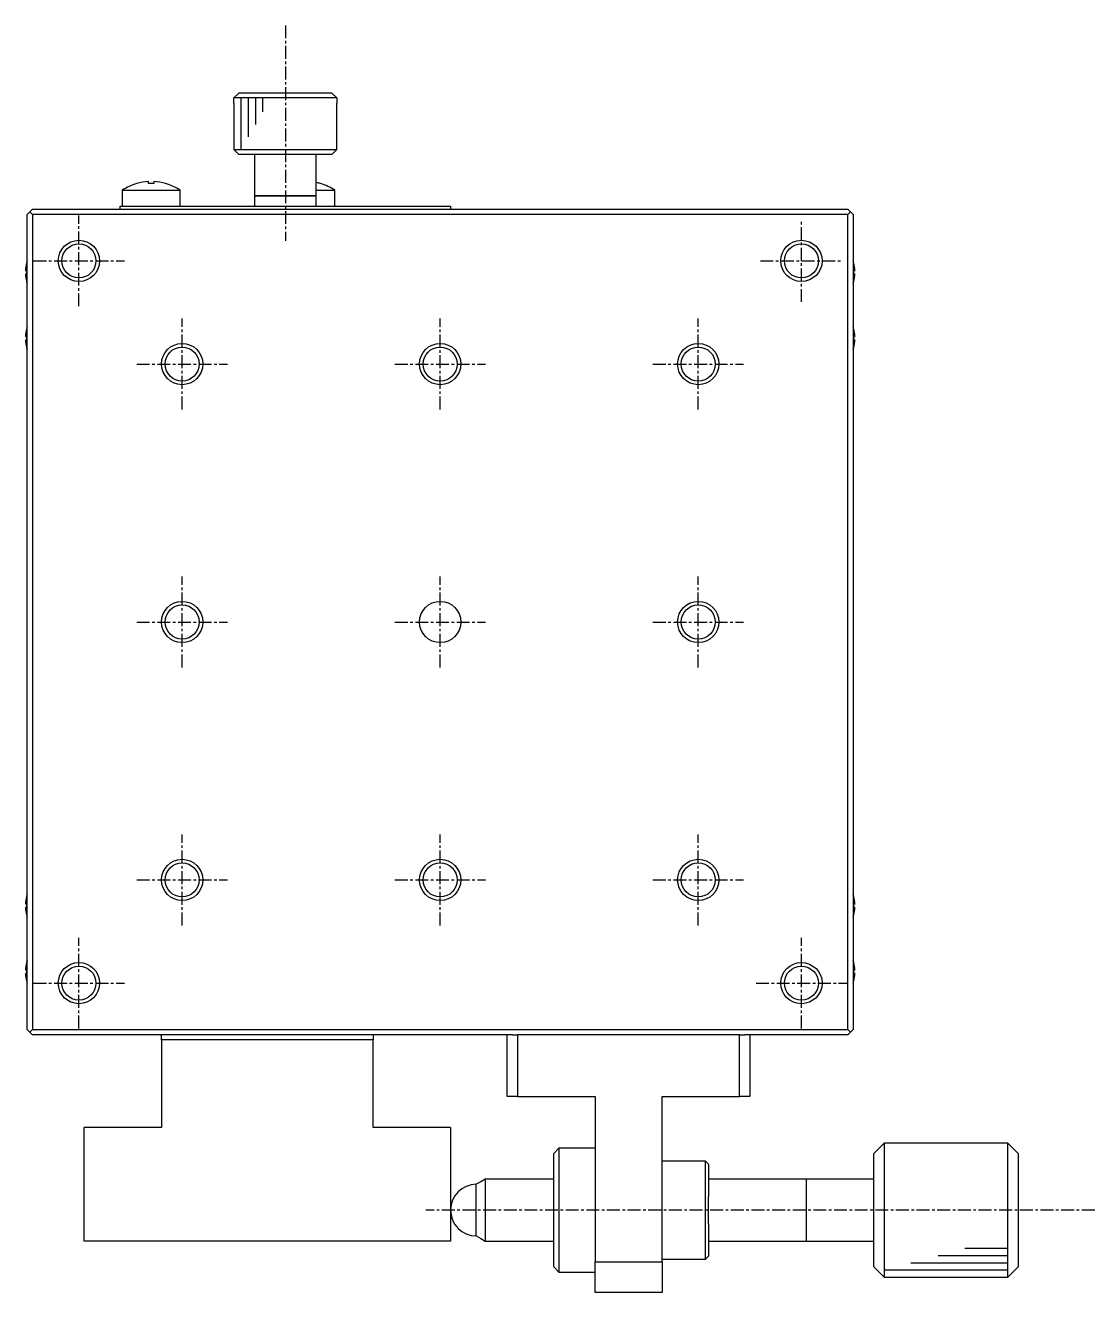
# Model space of a CAD drawing. Extents: x 587 to 873, y 180 to 423.
# Drawn here: x 690 to 793.6, y 300 to 422.8 of the extents above; entities that cross this region are included whole.
import ezdxf

# ---------------------------------------------------------------- set-up
doc = ezdxf.new("R2010")
doc.units = 0
doc.linetypes.add('CENTER', pattern=[2, 1.25, -0.25, 0.25, -0.25])
doc.layers.get('0').update_dxf_attribs({"linetype": 'CONTINUOUS'})
doc.layers.add('CENTER', color=1, linetype='CENTER')

msp = doc.modelspace()

# ---------------------------------------------------------------- linework, layer by layer
at = {"color": 7, "linetype": 'CONTINUOUS'}
for p, q in [((710.21, 415.26), (710.21, 410.76)), ((710.21, 415.26), (710.23, 415.26)), ((710.21, 415.26), (710.23, 415.26)), ((710.23, 415.76), (710.73, 416.26)), ((710.23, 415.26), (710.23, 415.76)), ((720.19, 415.76), (710.23, 415.76)), ((710.73, 416.26), (719.69, 416.26)), ((710.73, 416.26), (719.69, 416.26)), ((719.69, 416.26), (720.19, 415.76)), ((720.19, 415.76), (720.19, 415.26)), ((720.19, 415.26), (720.21, 415.26)), ((720.19, 415.26), (720.21, 415.26)), ((720.21, 410.76), (720.21, 415.26)), ((710.21, 410.76), (710.71, 410.26)), ((710.21, 410.76), (720.21, 410.76)), ((719.71, 410.26), (710.71, 410.26)), ((712.21, 410.26), (712.21, 406.26)), ((718.21, 406.26), (718.21, 410.26)), ((719.71, 410.26), (720.21, 410.76)), ((699.41, 406.8), (699.41, 405.26)), ((699.41, 406.8), (702.21, 406.8)), ((700.81, 407.45), (700.81, 407.46)), ((700.81, 407.45), (700.81, 407.46)), ((701.95, 407.45), (701.95, 407.65)), ((702.21, 406.8), (705.01, 406.8)), ((702.47, 407.65), (702.47, 407.45)), ((703.61, 407.46), (703.61, 407.45)), ((703.61, 407.46), (703.61, 407.45)), ((705.01, 405.26), (705.01, 406.8)), ((718.21, 406.8), (720.01, 406.8)), ((718.61, 407.46), (718.61, 407.45)), ((718.61, 407.46), (718.61, 407.45)), ((720.01, 405.26), (720.01, 406.8)), ((712.21, 406.26), (712.21, 405.26)), ((715.21, 406.26), (712.21, 406.26)), ((712.21, 406.26), (715.21, 406.26)), ((718.21, 406.26), (715.21, 406.26)), ((715.21, 406.26), (718.21, 406.26)), ((718.21, 405.26), (718.21, 406.26)), ((690.46, 404.71), (690.21, 404.46)), ((690.21, 325.46), (690.21, 404.46)), ((690.71, 404.96), (690.46, 404.71)), ((690.46, 404.71), (690.71, 404.46)), ((690.71, 404.96), (769.71, 404.96)), ((769.71, 404.46), (690.71, 404.46)), ((690.71, 404.46), (690.71, 325.46)), ((699.21, 405.26), (701.21, 405.26)), ((699.21, 404.96), (699.21, 405.26)), ((701.21, 405.26), (703.46, 405.26)), ((703.46, 405.26), (715.96, 405.26)), ((715.96, 405.26), (718.46, 405.26)), ((718.46, 405.26), (729.21, 405.26)), ((729.21, 405.26), (731.21, 405.26)), ((731.21, 405.26), (731.21, 404.96)), ((769.96, 404.71), (769.71, 404.96)), ((769.71, 404.46), (769.96, 404.71)), ((769.71, 325.46), (769.71, 404.46)), ((770.21, 404.46), (769.96, 404.71)), ((770.21, 404.46), (770.21, 325.46)), ((690.14, 399.75), (690.14, 399.75)), ((690.14, 399.75), (690.14, 399.75)), ((770.28, 399.75), (770.28, 399.75)), ((770.28, 399.75), (770.28, 399.75)), ((690.02, 399.04), (690.14, 399.04)), ((690.14, 398.68), (690.02, 398.68)), ((690.14, 397.97), (690.14, 397.97)), ((690.14, 397.97), (690.14, 397.97)), ((770.28, 399.04), (770.4, 399.04)), ((770.4, 398.68), (770.28, 398.68)), ((770.28, 397.97), (770.28, 397.97)), ((770.28, 397.97), (770.28, 397.97)), ((690.14, 393.35), (690.14, 393.35)), ((690.14, 393.35), (690.14, 393.35)), ((770.28, 393.35), (770.28, 393.35)), ((770.28, 393.35), (770.28, 393.35)), ((690.02, 392.64), (690.14, 392.64)), ((690.14, 392.28), (690.02, 392.28)), ((770.28, 392.64), (770.4, 392.64)), ((770.4, 392.28), (770.28, 392.28)), ((690.14, 391.57), (690.14, 391.57)), ((690.14, 391.57), (690.14, 391.57)), ((770.28, 391.57), (770.28, 391.57)), ((770.28, 391.57), (770.28, 391.57)), ((690.14, 338.35), (690.14, 338.35)), ((690.14, 338.35), (690.14, 338.35)), ((770.28, 338.35), (770.28, 338.35)), ((770.28, 338.35), (770.28, 338.35)), ((690.02, 337.64), (690.14, 337.64)), ((690.14, 337.28), (690.02, 337.28)), ((690.14, 336.57), (690.14, 336.57)), ((690.14, 336.57), (690.14, 336.57)), ((770.28, 337.64), (770.4, 337.64)), ((770.4, 337.28), (770.28, 337.28)), ((770.28, 336.57), (770.28, 336.57)), ((770.28, 336.57), (770.28, 336.57)), ((690.14, 331.95), (690.14, 331.95)), ((690.14, 331.95), (690.14, 331.95)), ((770.28, 331.95), (770.28, 331.95)), ((770.28, 331.95), (770.28, 331.95)), ((690.02, 331.24), (690.14, 331.24)), ((690.14, 330.88), (690.02, 330.88)), ((770.28, 331.24), (770.4, 331.24)), ((770.4, 330.88), (770.28, 330.88)), ((690.14, 330.17), (690.14, 330.17)), ((690.14, 330.17), (690.14, 330.17)), ((770.28, 330.17), (770.28, 330.17)), ((770.28, 330.17), (770.28, 330.17)), ((690.21, 325.46), (690.46, 325.21)), ((690.46, 325.21), (690.71, 325.46)), ((690.46, 325.21), (690.71, 324.96)), ((690.71, 325.46), (769.71, 325.46)), ((737.21, 324.96), (690.71, 324.96)), ((703.21, 324.46), (703.21, 324.96)), ((723.71, 324.46), (703.21, 324.46)), ((703.21, 324.46), (703.21, 315.96)), ((723.71, 324.96), (723.71, 324.46)), ((723.71, 315.96), (723.71, 324.46)), ((736.71, 318.96), (736.71, 324.96)), ((737.21, 324.96), (737.71, 324.96)), ((759.21, 324.96), (737.71, 324.96)), ((737.71, 324.96), (737.71, 318.96)), ((759.21, 324.96), (759.71, 324.96)), ((759.21, 318.96), (759.21, 324.96)), ((769.71, 324.96), (759.71, 324.96)), ((760.21, 324.96), (760.21, 318.96)), ((769.71, 325.46), (769.96, 325.21)), ((769.71, 324.96), (769.96, 325.21)), ((769.96, 325.21), (770.21, 325.46)), ((737.71, 318.96), (736.71, 318.96)), ((737.71, 318.96), (745.21, 318.96)), ((745.21, 318.96), (745.21, 302.96)), ((751.71, 302.96), (751.71, 318.96)), ((751.71, 318.96), (759.21, 318.96)), ((760.21, 318.96), (759.21, 318.96)), ((703.21, 315.96), (695.71, 315.96)), ((695.71, 304.96), (695.71, 315.96)), ((731.21, 315.96), (723.71, 315.96)), ((731.21, 315.96), (731.21, 304.96)), ((773.21, 314.46), (772.21, 313.46)), ((773.21, 314.46), (773.21, 301.46)), ((785.21, 314.46), (773.21, 314.46)), ((786.21, 313.46), (785.21, 314.46)), ((785.21, 301.46), (785.21, 314.46)), ((741.71, 313.96), (741.21, 313.46)), ((741.21, 302.46), (741.21, 313.46)), ((745.21, 313.96), (741.71, 313.96)), ((741.71, 313.96), (741.71, 301.96)), ((772.21, 302.46), (772.21, 313.46)), ((786.21, 313.46), (786.21, 302.46)), ((755.91, 312.71), (751.71, 312.71)), ((756.21, 312.41), (755.91, 312.71)), ((755.91, 303.21), (755.91, 312.71)), ((756.21, 312.41), (756.21, 310.96)), ((756.21, 312.41), (756.21, 309.28)), ((734.58, 310.96), (734.14, 310.71)), ((741.21, 310.96), (734.58, 310.96)), ((734.58, 310.96), (734.58, 304.96)), ((765.71, 310.96), (756.21, 310.96)), ((765.72, 310.96), (765.71, 310.96)), ((765.71, 310.96), (765.71, 310.96)), ((772.21, 310.96), (765.71, 310.96)), ((765.71, 304.96), (765.71, 310.96)), ((734.14, 310.71), (733.71, 310.46)), ((733.71, 305.46), (733.71, 310.46)), ((756.21, 306.64), (756.21, 309.28)), ((756.21, 306.64), (756.21, 303.51)), ((731.21, 304.96), (695.71, 304.96)), ((733.71, 305.46), (734.14, 305.21)), ((734.14, 305.21), (734.58, 304.96)), ((734.58, 304.96), (741.21, 304.96)), ((756.21, 304.96), (765.71, 304.96)), ((756.21, 304.96), (756.21, 303.51)), ((765.71, 304.96), (765.72, 304.96)), ((765.71, 304.96), (772.21, 304.96)), ((765.71, 304.96), (765.71, 304.96)), ((755.91, 303.21), (756.21, 303.51)), ((741.21, 302.46), (741.71, 301.96)), ((745.21, 299.96), (745.21, 302.96)), ((745.21, 302.96), (751.71, 302.96)), ((751.71, 303.21), (755.91, 303.21)), ((751.71, 302.96), (751.71, 299.96)), ((772.21, 302.46), (773.21, 301.46)), ((785.21, 301.46), (786.21, 302.46)), ((741.71, 301.96), (745.21, 301.96)), ((773.21, 301.46), (785.21, 301.46)), ((751.71, 299.96), (745.21, 299.96))]:
    msp.add_line(p, q, dxfattribs=at)
at = {"color": 3, "linetype": 'CONTINUOUS'}
for p, q in [((710.91, 415.76), (710.91, 410.76)), ((711.61, 415.76), (711.61, 411.97)), ((712.31, 415.76), (712.31, 413.18)), ((713.01, 415.76), (713.01, 414.4)), ((778.44, 303.56), (785.21, 303.56)), ((781.05, 304.26), (785.21, 304.26)), ((775.82, 302.86), (785.21, 302.86)), ((773.21, 302.16), (785.21, 302.16))]:
    msp.add_line(p, q, dxfattribs=at)
at = {"color": 7, "linetype": 'CONTINUOUS'}
for points in [[(702.47, 407.45, 0), (702.47, 407.45, 0), (702.46, 407.45, 0), (702.46, 407.45, 0), (702.45, 407.45, 0), (702.45, 407.45, 0), (702.45, 407.45, 0), (702.44, 407.45, 0), (702.44, 407.45, 0), (702.43, 407.45, 0), (702.43, 407.45, 0), (702.43, 407.45, 0), (702.42, 407.45, 0), (702.42, 407.45, 0), (702.41, 407.45, 0), (702.41, 407.45, 0), (702.4, 407.45, 0), (702.4, 407.45, 0), (702.4, 407.45, 0), (702.39, 407.45, 0), (702.39, 407.46, 0), (702.38, 407.46, 0), (702.38, 407.46, 0), (702.38, 407.46, 0), (702.37, 407.46, 0), (702.37, 407.46, 0), (702.36, 407.46, 0), (702.36, 407.46, 0), (702.36, 407.46, 0), (702.35, 407.46, 0), (702.35, 407.46, 0), (702.35, 407.46, 0), (702.34, 407.46, 0), (702.34, 407.46, 0), (702.33, 407.46, 0), (702.33, 407.46, 0), (702.32, 407.46, 0), (702.32, 407.46, 0), (702.32, 407.46, 0), (702.31, 407.46, 0), (702.31, 407.46, 0), (702.3, 407.46, 0), (702.3, 407.46, 0), (702.3, 407.46, 0), (702.29, 407.46, 0), (702.29, 407.46, 0), (702.28, 407.46, 0), (702.28, 407.46, 0), (702.27, 407.46, 0), (702.27, 407.46, 0), (702.27, 407.46, 0), (702.26, 407.46, 0), (702.26, 407.46, 0), (702.25, 407.46, 0), (702.25, 407.46, 0), (702.25, 407.46, 0), (702.24, 407.46, 0), (702.24, 407.46, 0), (702.24, 407.46, 0), (702.23, 407.46, 0), (702.23, 407.46, 0), (702.22, 407.46, 0), (702.22, 407.46, 0), (702.21, 407.46, 0), (702.21, 407.46, 0), (702.21, 407.46, 0), (702.2, 407.46, 0), (702.2, 407.46, 0), (702.19, 407.46, 0), (702.19, 407.46, 0), (702.19, 407.46, 0), (702.18, 407.46, 0), (702.18, 407.46, 0), (702.17, 407.46, 0), (702.17, 407.46, 0), (702.17, 407.46, 0), (702.16, 407.46, 0), (702.16, 407.46, 0), (702.15, 407.46, 0), (702.15, 407.46, 0), (702.14, 407.46, 0), (702.14, 407.46, 0), (702.14, 407.46, 0), (702.13, 407.46, 0), (702.13, 407.46, 0), (702.12, 407.46, 0), (702.12, 407.46, 0), (702.12, 407.46, 0), (702.11, 407.46, 0), (702.11, 407.46, 0), (702.11, 407.46, 0), (702.1, 407.46, 0), (702.1, 407.46, 0), (702.09, 407.46, 0), (702.09, 407.46, 0), (702.08, 407.46, 0), (702.08, 407.46, 0), (702.08, 407.46, 0), (702.07, 407.46, 0), (702.07, 407.46, 0), (702.06, 407.46, 0), (702.06, 407.46, 0), (702.06, 407.46, 0), (702.05, 407.46, 0), (702.05, 407.46, 0), (702.04, 407.46, 0), (702.04, 407.46, 0), (702.04, 407.46, 0), (702.03, 407.46, 0), (702.03, 407.45, 0), (702.02, 407.45, 0), (702.02, 407.45, 0), (702.01, 407.45, 0), (702.01, 407.45, 0), (702.01, 407.45, 0), (702, 407.45, 0), (702, 407.45, 0), (702, 407.45, 0), (701.99, 407.45, 0), (701.99, 407.45, 0), (701.98, 407.45, 0), (701.98, 407.45, 0), (701.98, 407.45, 0), (701.97, 407.45, 0), (701.97, 407.45, 0), (701.96, 407.45, 0), (701.96, 407.45, 0), (701.95, 407.45, 0), (701.95, 407.45, 0)], [(690.14, 399.04, 0), (690.14, 399.04, 0), (690.14, 399.03, 0), (690.14, 399.03, 0), (690.14, 399.03, 0), (690.14, 399.02, 0), (690.14, 399.02, 0), (690.14, 399.02, 0), (690.14, 399.02, 0), (690.14, 399.01, 0), (690.14, 399.01, 0), (690.14, 399.01, 0), (690.14, 399, 0), (690.14, 399, 0), (690.14, 399, 0), (690.14, 399, 0), (690.14, 398.99, 0), (690.14, 398.99, 0), (690.14, 398.99, 0), (690.14, 398.99, 0), (690.14, 398.98, 0), (690.14, 398.98, 0), (690.14, 398.98, 0), (690.14, 398.97, 0), (690.14, 398.97, 0), (690.14, 398.97, 0), (690.14, 398.97, 0), (690.14, 398.96, 0), (690.14, 398.96, 0), (690.14, 398.96, 0), (690.14, 398.95, 0), (690.14, 398.95, 0), (690.14, 398.95, 0), (690.14, 398.95, 0), (690.14, 398.94, 0), (690.14, 398.94, 0), (690.14, 398.94, 0), (690.14, 398.94, 0), (690.14, 398.93, 0), (690.14, 398.93, 0), (690.14, 398.93, 0), (690.14, 398.92, 0), (690.14, 398.92, 0), (690.14, 398.92, 0), (690.14, 398.92, 0), (690.14, 398.91, 0), (690.14, 398.91, 0), (690.14, 398.91, 0), (690.14, 398.9, 0), (690.14, 398.9, 0), (690.14, 398.9, 0), (690.14, 398.9, 0), (690.14, 398.89, 0), (690.14, 398.89, 0), (690.14, 398.89, 0), (690.14, 398.88, 0), (690.14, 398.88, 0), (690.14, 398.88, 0), (690.14, 398.88, 0), (690.14, 398.87, 0), (690.14, 398.87, 0), (690.14, 398.87, 0), (690.14, 398.87, 0), (690.14, 398.86, 0), (690.14, 398.86, 0), (690.14, 398.86, 0), (690.14, 398.85, 0), (690.14, 398.85, 0), (690.14, 398.85, 0), (690.14, 398.85, 0), (690.14, 398.84, 0), (690.14, 398.84, 0), (690.14, 398.84, 0), (690.14, 398.83, 0), (690.14, 398.83, 0), (690.14, 398.83, 0), (690.14, 398.82, 0), (690.14, 398.82, 0), (690.14, 398.82, 0), (690.14, 398.82, 0), (690.14, 398.81, 0), (690.14, 398.81, 0), (690.14, 398.81, 0), (690.14, 398.81, 0), (690.14, 398.8, 0), (690.14, 398.8, 0), (690.14, 398.8, 0), (690.14, 398.79, 0), (690.14, 398.79, 0), (690.14, 398.79, 0), (690.14, 398.79, 0), (690.14, 398.78, 0), (690.14, 398.78, 0), (690.14, 398.78, 0), (690.14, 398.77, 0), (690.14, 398.77, 0), (690.14, 398.77, 0), (690.14, 398.77, 0), (690.14, 398.76, 0), (690.14, 398.76, 0), (690.14, 398.76, 0), (690.14, 398.75, 0), (690.14, 398.75, 0), (690.14, 398.75, 0), (690.14, 398.75, 0), (690.14, 398.74, 0), (690.14, 398.74, 0), (690.14, 398.74, 0), (690.14, 398.74, 0), (690.14, 398.73, 0), (690.14, 398.73, 0), (690.14, 398.73, 0), (690.14, 398.72, 0), (690.14, 398.72, 0), (690.14, 398.72, 0), (690.14, 398.72, 0), (690.14, 398.71, 0), (690.14, 398.71, 0), (690.14, 398.71, 0), (690.14, 398.7, 0), (690.14, 398.7, 0), (690.14, 398.7, 0), (690.14, 398.7, 0), (690.14, 398.69, 0), (690.14, 398.69, 0), (690.14, 398.69, 0), (690.14, 398.69, 0), (690.14, 398.68, 0), (690.14, 398.68, 0)], [(770.28, 398.68, 0), (770.28, 398.68, 0), (770.28, 398.69, 0), (770.28, 398.69, 0), (770.28, 398.69, 0), (770.28, 398.69, 0), (770.28, 398.7, 0), (770.28, 398.7, 0), (770.28, 398.7, 0), (770.28, 398.7, 0), (770.28, 398.71, 0), (770.28, 398.71, 0), (770.28, 398.71, 0), (770.28, 398.72, 0), (770.28, 398.72, 0), (770.28, 398.72, 0), (770.28, 398.72, 0), (770.28, 398.73, 0), (770.28, 398.73, 0), (770.28, 398.73, 0), (770.28, 398.74, 0), (770.28, 398.74, 0), (770.28, 398.74, 0), (770.28, 398.74, 0), (770.28, 398.75, 0), (770.28, 398.75, 0), (770.28, 398.75, 0), (770.28, 398.75, 0), (770.28, 398.76, 0), (770.28, 398.76, 0), (770.28, 398.76, 0), (770.28, 398.77, 0), (770.28, 398.77, 0), (770.28, 398.77, 0), (770.28, 398.77, 0), (770.28, 398.78, 0), (770.28, 398.78, 0), (770.28, 398.78, 0), (770.28, 398.79, 0), (770.28, 398.79, 0), (770.28, 398.79, 0), (770.28, 398.79, 0), (770.28, 398.8, 0), (770.28, 398.8, 0), (770.28, 398.8, 0), (770.28, 398.81, 0), (770.28, 398.81, 0), (770.28, 398.81, 0), (770.28, 398.81, 0), (770.28, 398.82, 0), (770.28, 398.82, 0), (770.28, 398.82, 0), (770.28, 398.82, 0), (770.28, 398.83, 0), (770.28, 398.83, 0), (770.28, 398.83, 0), (770.28, 398.84, 0), (770.28, 398.84, 0), (770.28, 398.84, 0), (770.28, 398.85, 0), (770.28, 398.85, 0), (770.28, 398.85, 0), (770.28, 398.85, 0), (770.28, 398.86, 0), (770.28, 398.86, 0), (770.28, 398.86, 0), (770.28, 398.87, 0), (770.28, 398.87, 0), (770.28, 398.87, 0), (770.28, 398.87, 0), (770.28, 398.88, 0), (770.28, 398.88, 0), (770.28, 398.88, 0), (770.28, 398.88, 0), (770.28, 398.89, 0), (770.28, 398.89, 0), (770.28, 398.89, 0), (770.28, 398.9, 0), (770.28, 398.9, 0), (770.28, 398.9, 0), (770.28, 398.9, 0), (770.28, 398.91, 0), (770.28, 398.91, 0), (770.28, 398.91, 0), (770.28, 398.92, 0), (770.28, 398.92, 0), (770.28, 398.92, 0), (770.28, 398.92, 0), (770.28, 398.93, 0), (770.28, 398.93, 0), (770.28, 398.93, 0), (770.28, 398.94, 0), (770.28, 398.94, 0), (770.28, 398.94, 0), (770.28, 398.94, 0), (770.28, 398.95, 0), (770.28, 398.95, 0), (770.28, 398.95, 0), (770.28, 398.95, 0), (770.28, 398.96, 0), (770.28, 398.96, 0), (770.28, 398.96, 0), (770.28, 398.97, 0), (770.28, 398.97, 0), (770.28, 398.97, 0), (770.28, 398.97, 0), (770.28, 398.98, 0), (770.28, 398.98, 0), (770.28, 398.98, 0), (770.28, 398.99, 0), (770.28, 398.99, 0), (770.28, 398.99, 0), (770.28, 398.99, 0), (770.28, 399, 0), (770.28, 399, 0), (770.28, 399, 0), (770.28, 399, 0), (770.28, 399.01, 0), (770.28, 399.01, 0), (770.28, 399.01, 0), (770.28, 399.02, 0), (770.28, 399.02, 0), (770.28, 399.02, 0), (770.28, 399.02, 0), (770.28, 399.03, 0), (770.28, 399.03, 0), (770.28, 399.03, 0), (770.28, 399.04, 0), (770.28, 399.04, 0)], [(690.14, 392.64, 0), (690.14, 392.64, 0), (690.14, 392.63, 0), (690.14, 392.63, 0), (690.14, 392.63, 0), (690.14, 392.62, 0), (690.14, 392.62, 0), (690.14, 392.62, 0), (690.14, 392.62, 0), (690.14, 392.61, 0), (690.14, 392.61, 0), (690.14, 392.61, 0), (690.14, 392.61, 0), (690.14, 392.6, 0), (690.14, 392.6, 0), (690.14, 392.6, 0), (690.14, 392.59, 0), (690.14, 392.59, 0), (690.14, 392.59, 0), (690.14, 392.59, 0), (690.14, 392.58, 0), (690.14, 392.58, 0), (690.14, 392.58, 0), (690.14, 392.57, 0), (690.14, 392.57, 0), (690.14, 392.57, 0), (690.14, 392.57, 0), (690.14, 392.56, 0), (690.14, 392.56, 0), (690.14, 392.56, 0), (690.14, 392.56, 0), (690.14, 392.55, 0), (690.14, 392.55, 0), (690.14, 392.55, 0), (690.14, 392.54, 0), (690.14, 392.54, 0), (690.14, 392.54, 0), (690.14, 392.54, 0), (690.14, 392.53, 0), (690.14, 392.53, 0), (690.14, 392.53, 0), (690.14, 392.52, 0), (690.14, 392.52, 0), (690.14, 392.52, 0), (690.14, 392.51, 0), (690.14, 392.51, 0), (690.14, 392.51, 0), (690.14, 392.51, 0), (690.14, 392.5, 0), (690.14, 392.5, 0), (690.14, 392.5, 0), (690.14, 392.5, 0), (690.14, 392.49, 0), (690.14, 392.49, 0), (690.14, 392.49, 0), (690.14, 392.48, 0), (690.14, 392.48, 0), (690.14, 392.48, 0), (690.14, 392.48, 0), (690.14, 392.47, 0), (690.14, 392.47, 0), (690.14, 392.47, 0), (690.14, 392.46, 0), (690.14, 392.46, 0), (690.14, 392.46, 0), (690.14, 392.46, 0), (690.14, 392.45, 0), (690.14, 392.45, 0), (690.14, 392.45, 0), (690.14, 392.44, 0), (690.14, 392.44, 0), (690.14, 392.44, 0), (690.14, 392.44, 0), (690.14, 392.43, 0), (690.14, 392.43, 0), (690.14, 392.43, 0), (690.14, 392.43, 0), (690.14, 392.42, 0), (690.14, 392.42, 0), (690.14, 392.42, 0), (690.14, 392.41, 0), (690.14, 392.41, 0), (690.14, 392.41, 0), (690.14, 392.41, 0), (690.14, 392.4, 0), (690.14, 392.4, 0), (690.14, 392.4, 0), (690.14, 392.39, 0), (690.14, 392.39, 0), (690.14, 392.39, 0), (690.14, 392.39, 0), (690.14, 392.38, 0), (690.14, 392.38, 0), (690.14, 392.38, 0), (690.14, 392.38, 0), (690.14, 392.37, 0), (690.14, 392.37, 0), (690.14, 392.37, 0), (690.14, 392.36, 0), (690.14, 392.36, 0), (690.14, 392.36, 0), (690.14, 392.36, 0), (690.14, 392.35, 0), (690.14, 392.35, 0), (690.14, 392.35, 0), (690.14, 392.34, 0), (690.14, 392.34, 0), (690.14, 392.34, 0), (690.14, 392.33, 0), (690.14, 392.33, 0), (690.14, 392.33, 0), (690.14, 392.33, 0), (690.14, 392.32, 0), (690.14, 392.32, 0), (690.14, 392.32, 0), (690.14, 392.32, 0), (690.14, 392.31, 0), (690.14, 392.31, 0), (690.14, 392.31, 0), (690.14, 392.3, 0), (690.14, 392.3, 0), (690.14, 392.3, 0), (690.14, 392.3, 0), (690.14, 392.29, 0), (690.14, 392.29, 0), (690.14, 392.29, 0), (690.14, 392.29, 0), (690.14, 392.28, 0), (690.14, 392.28, 0)], [(770.28, 392.28, 0), (770.28, 392.28, 0), (770.28, 392.29, 0), (770.28, 392.29, 0), (770.28, 392.29, 0), (770.28, 392.29, 0), (770.28, 392.3, 0), (770.28, 392.3, 0), (770.28, 392.3, 0), (770.28, 392.3, 0), (770.28, 392.31, 0), (770.28, 392.31, 0), (770.28, 392.31, 0), (770.28, 392.32, 0), (770.28, 392.32, 0), (770.28, 392.32, 0), (770.28, 392.32, 0), (770.28, 392.33, 0), (770.28, 392.33, 0), (770.28, 392.33, 0), (770.28, 392.33, 0), (770.28, 392.34, 0), (770.28, 392.34, 0), (770.28, 392.34, 0), (770.28, 392.35, 0), (770.28, 392.35, 0), (770.28, 392.35, 0), (770.28, 392.36, 0), (770.28, 392.36, 0), (770.28, 392.36, 0), (770.28, 392.36, 0), (770.28, 392.37, 0), (770.28, 392.37, 0), (770.28, 392.37, 0), (770.28, 392.38, 0), (770.28, 392.38, 0), (770.28, 392.38, 0), (770.28, 392.38, 0), (770.28, 392.39, 0), (770.28, 392.39, 0), (770.28, 392.39, 0), (770.28, 392.39, 0), (770.28, 392.4, 0), (770.28, 392.4, 0), (770.28, 392.4, 0), (770.28, 392.41, 0), (770.28, 392.41, 0), (770.28, 392.41, 0), (770.28, 392.41, 0), (770.28, 392.42, 0), (770.28, 392.42, 0), (770.28, 392.42, 0), (770.28, 392.43, 0), (770.28, 392.43, 0), (770.28, 392.43, 0), (770.28, 392.43, 0), (770.28, 392.44, 0), (770.28, 392.44, 0), (770.28, 392.44, 0), (770.28, 392.44, 0), (770.28, 392.45, 0), (770.28, 392.45, 0), (770.28, 392.45, 0), (770.28, 392.46, 0), (770.28, 392.46, 0), (770.28, 392.46, 0), (770.28, 392.46, 0), (770.28, 392.47, 0), (770.28, 392.47, 0), (770.28, 392.47, 0), (770.28, 392.48, 0), (770.28, 392.48, 0), (770.28, 392.48, 0), (770.28, 392.48, 0), (770.28, 392.49, 0), (770.28, 392.49, 0), (770.28, 392.49, 0), (770.28, 392.5, 0), (770.28, 392.5, 0), (770.28, 392.5, 0), (770.28, 392.5, 0), (770.28, 392.51, 0), (770.28, 392.51, 0), (770.28, 392.51, 0), (770.28, 392.51, 0), (770.28, 392.52, 0), (770.28, 392.52, 0), (770.28, 392.52, 0), (770.28, 392.53, 0), (770.28, 392.53, 0), (770.28, 392.53, 0), (770.28, 392.54, 0), (770.28, 392.54, 0), (770.28, 392.54, 0), (770.28, 392.54, 0), (770.28, 392.55, 0), (770.28, 392.55, 0), (770.28, 392.55, 0), (770.28, 392.56, 0), (770.28, 392.56, 0), (770.28, 392.56, 0), (770.28, 392.56, 0), (770.28, 392.57, 0), (770.28, 392.57, 0), (770.28, 392.57, 0), (770.28, 392.57, 0), (770.28, 392.58, 0), (770.28, 392.58, 0), (770.28, 392.58, 0), (770.28, 392.59, 0), (770.28, 392.59, 0), (770.28, 392.59, 0), (770.28, 392.59, 0), (770.28, 392.6, 0), (770.28, 392.6, 0), (770.28, 392.6, 0), (770.28, 392.61, 0), (770.28, 392.61, 0), (770.28, 392.61, 0), (770.28, 392.61, 0), (770.28, 392.62, 0), (770.28, 392.62, 0), (770.28, 392.62, 0), (770.28, 392.62, 0), (770.28, 392.63, 0), (770.28, 392.63, 0), (770.28, 392.63, 0), (770.28, 392.64, 0), (770.28, 392.64, 0)], [(690.14, 337.64, 0), (690.14, 337.64, 0), (690.14, 337.63, 0), (690.14, 337.63, 0), (690.14, 337.63, 0), (690.14, 337.62, 0), (690.14, 337.62, 0), (690.14, 337.62, 0), (690.14, 337.62, 0), (690.14, 337.61, 0), (690.14, 337.61, 0), (690.14, 337.61, 0), (690.14, 337.61, 0), (690.14, 337.6, 0), (690.14, 337.6, 0), (690.14, 337.6, 0), (690.14, 337.59, 0), (690.14, 337.59, 0), (690.14, 337.59, 0), (690.14, 337.59, 0), (690.14, 337.58, 0), (690.14, 337.58, 0), (690.14, 337.58, 0), (690.14, 337.57, 0), (690.14, 337.57, 0), (690.14, 337.57, 0), (690.14, 337.57, 0), (690.14, 337.56, 0), (690.14, 337.56, 0), (690.14, 337.56, 0), (690.14, 337.56, 0), (690.14, 337.55, 0), (690.14, 337.55, 0), (690.14, 337.55, 0), (690.14, 337.54, 0), (690.14, 337.54, 0), (690.14, 337.54, 0), (690.14, 337.54, 0), (690.14, 337.53, 0), (690.14, 337.53, 0), (690.14, 337.53, 0), (690.14, 337.52, 0), (690.14, 337.52, 0), (690.14, 337.52, 0), (690.14, 337.51, 0), (690.14, 337.51, 0), (690.14, 337.51, 0), (690.14, 337.51, 0), (690.14, 337.5, 0), (690.14, 337.5, 0), (690.14, 337.5, 0), (690.14, 337.5, 0), (690.14, 337.49, 0), (690.14, 337.49, 0), (690.14, 337.49, 0), (690.14, 337.48, 0), (690.14, 337.48, 0), (690.14, 337.48, 0), (690.14, 337.48, 0), (690.14, 337.47, 0), (690.14, 337.47, 0), (690.14, 337.47, 0), (690.14, 337.46, 0), (690.14, 337.46, 0), (690.14, 337.46, 0), (690.14, 337.46, 0), (690.14, 337.45, 0), (690.14, 337.45, 0), (690.14, 337.45, 0), (690.14, 337.44, 0), (690.14, 337.44, 0), (690.14, 337.44, 0), (690.14, 337.44, 0), (690.14, 337.43, 0), (690.14, 337.43, 0), (690.14, 337.43, 0), (690.14, 337.43, 0), (690.14, 337.42, 0), (690.14, 337.42, 0), (690.14, 337.42, 0), (690.14, 337.41, 0), (690.14, 337.41, 0), (690.14, 337.41, 0), (690.14, 337.41, 0), (690.14, 337.4, 0), (690.14, 337.4, 0), (690.14, 337.4, 0), (690.14, 337.39, 0), (690.14, 337.39, 0), (690.14, 337.39, 0), (690.14, 337.39, 0), (690.14, 337.38, 0), (690.14, 337.38, 0), (690.14, 337.38, 0), (690.14, 337.38, 0), (690.14, 337.37, 0), (690.14, 337.37, 0), (690.14, 337.37, 0), (690.14, 337.36, 0), (690.14, 337.36, 0), (690.14, 337.36, 0), (690.14, 337.36, 0), (690.14, 337.35, 0), (690.14, 337.35, 0), (690.14, 337.35, 0), (690.14, 337.34, 0), (690.14, 337.34, 0), (690.14, 337.34, 0), (690.14, 337.33, 0), (690.14, 337.33, 0), (690.14, 337.33, 0), (690.14, 337.33, 0), (690.14, 337.32, 0), (690.14, 337.32, 0), (690.14, 337.32, 0), (690.14, 337.32, 0), (690.14, 337.31, 0), (690.14, 337.31, 0), (690.14, 337.31, 0), (690.14, 337.3, 0), (690.14, 337.3, 0), (690.14, 337.3, 0), (690.14, 337.3, 0), (690.14, 337.29, 0), (690.14, 337.29, 0), (690.14, 337.29, 0), (690.14, 337.29, 0), (690.14, 337.28, 0), (690.14, 337.28, 0)], [(770.28, 337.28, 0), (770.28, 337.28, 0), (770.28, 337.29, 0), (770.28, 337.29, 0), (770.28, 337.29, 0), (770.28, 337.29, 0), (770.28, 337.3, 0), (770.28, 337.3, 0), (770.28, 337.3, 0), (770.28, 337.3, 0), (770.28, 337.31, 0), (770.28, 337.31, 0), (770.28, 337.31, 0), (770.28, 337.32, 0), (770.28, 337.32, 0), (770.28, 337.32, 0), (770.28, 337.32, 0), (770.28, 337.33, 0), (770.28, 337.33, 0), (770.28, 337.33, 0), (770.28, 337.33, 0), (770.28, 337.34, 0), (770.28, 337.34, 0), (770.28, 337.34, 0), (770.28, 337.35, 0), (770.28, 337.35, 0), (770.28, 337.35, 0), (770.28, 337.36, 0), (770.28, 337.36, 0), (770.28, 337.36, 0), (770.28, 337.36, 0), (770.28, 337.37, 0), (770.28, 337.37, 0), (770.28, 337.37, 0), (770.28, 337.38, 0), (770.28, 337.38, 0), (770.28, 337.38, 0), (770.28, 337.38, 0), (770.28, 337.39, 0), (770.28, 337.39, 0), (770.28, 337.39, 0), (770.28, 337.39, 0), (770.28, 337.4, 0), (770.28, 337.4, 0), (770.28, 337.4, 0), (770.28, 337.41, 0), (770.28, 337.41, 0), (770.28, 337.41, 0), (770.28, 337.41, 0), (770.28, 337.42, 0), (770.28, 337.42, 0), (770.28, 337.42, 0), (770.28, 337.43, 0), (770.28, 337.43, 0), (770.28, 337.43, 0), (770.28, 337.43, 0), (770.28, 337.44, 0), (770.28, 337.44, 0), (770.28, 337.44, 0), (770.28, 337.44, 0), (770.28, 337.45, 0), (770.28, 337.45, 0), (770.28, 337.45, 0), (770.28, 337.46, 0), (770.28, 337.46, 0), (770.28, 337.46, 0), (770.28, 337.46, 0), (770.28, 337.47, 0), (770.28, 337.47, 0), (770.28, 337.47, 0), (770.28, 337.48, 0), (770.28, 337.48, 0), (770.28, 337.48, 0), (770.28, 337.48, 0), (770.28, 337.49, 0), (770.28, 337.49, 0), (770.28, 337.49, 0), (770.28, 337.5, 0), (770.28, 337.5, 0), (770.28, 337.5, 0), (770.28, 337.5, 0), (770.28, 337.51, 0), (770.28, 337.51, 0), (770.28, 337.51, 0), (770.28, 337.51, 0), (770.28, 337.52, 0), (770.28, 337.52, 0), (770.28, 337.52, 0), (770.28, 337.53, 0), (770.28, 337.53, 0), (770.28, 337.53, 0), (770.28, 337.54, 0), (770.28, 337.54, 0), (770.28, 337.54, 0), (770.28, 337.54, 0), (770.28, 337.55, 0), (770.28, 337.55, 0), (770.28, 337.55, 0), (770.28, 337.56, 0), (770.28, 337.56, 0), (770.28, 337.56, 0), (770.28, 337.56, 0), (770.28, 337.57, 0), (770.28, 337.57, 0), (770.28, 337.57, 0), (770.28, 337.57, 0), (770.28, 337.58, 0), (770.28, 337.58, 0), (770.28, 337.58, 0), (770.28, 337.59, 0), (770.28, 337.59, 0), (770.28, 337.59, 0), (770.28, 337.59, 0), (770.28, 337.6, 0), (770.28, 337.6, 0), (770.28, 337.6, 0), (770.28, 337.61, 0), (770.28, 337.61, 0), (770.28, 337.61, 0), (770.28, 337.61, 0), (770.28, 337.62, 0), (770.28, 337.62, 0), (770.28, 337.62, 0), (770.28, 337.62, 0), (770.28, 337.63, 0), (770.28, 337.63, 0), (770.28, 337.63, 0), (770.28, 337.64, 0), (770.28, 337.64, 0)], [(690.14, 331.24, 0), (690.14, 331.24, 0), (690.14, 331.23, 0), (690.14, 331.23, 0), (690.14, 331.23, 0), (690.14, 331.23, 0), (690.14, 331.22, 0), (690.14, 331.22, 0), (690.14, 331.22, 0), (690.14, 331.21, 0), (690.14, 331.21, 0), (690.14, 331.21, 0), (690.14, 331.2, 0), (690.14, 331.2, 0), (690.14, 331.2, 0), (690.14, 331.2, 0), (690.14, 331.19, 0), (690.14, 331.19, 0), (690.14, 331.19, 0), (690.14, 331.19, 0), (690.14, 331.18, 0), (690.14, 331.18, 0), (690.14, 331.18, 0), (690.14, 331.17, 0), (690.14, 331.17, 0), (690.14, 331.17, 0), (690.14, 331.17, 0), (690.14, 331.16, 0), (690.14, 331.16, 0), (690.14, 331.16, 0), (690.14, 331.15, 0), (690.14, 331.15, 0), (690.14, 331.15, 0), (690.14, 331.15, 0), (690.14, 331.14, 0), (690.14, 331.14, 0), (690.14, 331.14, 0), (690.14, 331.13, 0), (690.14, 331.13, 0), (690.14, 331.13, 0), (690.14, 331.13, 0), (690.14, 331.12, 0), (690.14, 331.12, 0), (690.14, 331.12, 0), (690.14, 331.12, 0), (690.14, 331.11, 0), (690.14, 331.11, 0), (690.14, 331.11, 0), (690.14, 331.1, 0), (690.14, 331.1, 0), (690.14, 331.1, 0), (690.14, 331.1, 0), (690.14, 331.09, 0), (690.14, 331.09, 0), (690.14, 331.09, 0), (690.14, 331.08, 0), (690.14, 331.08, 0), (690.14, 331.08, 0), (690.14, 331.08, 0), (690.14, 331.07, 0), (690.14, 331.07, 0), (690.14, 331.07, 0), (690.14, 331.06, 0), (690.14, 331.06, 0), (690.14, 331.06, 0), (690.14, 331.06, 0), (690.14, 331.05, 0), (690.14, 331.05, 0), (690.14, 331.05, 0), (690.14, 331.05, 0), (690.14, 331.04, 0), (690.14, 331.04, 0), (690.14, 331.04, 0), (690.14, 331.03, 0), (690.14, 331.03, 0), (690.14, 331.03, 0), (690.14, 331.02, 0), (690.14, 331.02, 0), (690.14, 331.02, 0), (690.14, 331.02, 0), (690.14, 331.01, 0), (690.14, 331.01, 0), (690.14, 331.01, 0), (690.14, 331.01, 0), (690.14, 331, 0), (690.14, 331, 0), (690.14, 331, 0), (690.14, 330.99, 0), (690.14, 330.99, 0), (690.14, 330.99, 0), (690.14, 330.99, 0), (690.14, 330.98, 0), (690.14, 330.98, 0), (690.14, 330.98, 0), (690.14, 330.98, 0), (690.14, 330.97, 0), (690.14, 330.97, 0), (690.14, 330.97, 0), (690.14, 330.96, 0), (690.14, 330.96, 0), (690.14, 330.96, 0), (690.14, 330.95, 0), (690.14, 330.95, 0), (690.14, 330.95, 0), (690.14, 330.95, 0), (690.14, 330.94, 0), (690.14, 330.94, 0), (690.14, 330.94, 0), (690.14, 330.94, 0), (690.14, 330.93, 0), (690.14, 330.93, 0), (690.14, 330.93, 0), (690.14, 330.92, 0), (690.14, 330.92, 0), (690.14, 330.92, 0), (690.14, 330.92, 0), (690.14, 330.91, 0), (690.14, 330.91, 0), (690.14, 330.91, 0), (690.14, 330.9, 0), (690.14, 330.9, 0), (690.14, 330.9, 0), (690.14, 330.9, 0), (690.14, 330.89, 0), (690.14, 330.89, 0), (690.14, 330.89, 0), (690.14, 330.88, 0), (690.14, 330.88, 0), (690.14, 330.88, 0)], [(770.28, 330.88, 0), (770.28, 330.88, 0), (770.28, 330.88, 0), (770.28, 330.89, 0), (770.28, 330.89, 0), (770.28, 330.89, 0), (770.28, 330.9, 0), (770.28, 330.9, 0), (770.28, 330.9, 0), (770.28, 330.9, 0), (770.28, 330.91, 0), (770.28, 330.91, 0), (770.28, 330.91, 0), (770.28, 330.92, 0), (770.28, 330.92, 0), (770.28, 330.92, 0), (770.28, 330.92, 0), (770.28, 330.93, 0), (770.28, 330.93, 0), (770.28, 330.93, 0), (770.28, 330.94, 0), (770.28, 330.94, 0), (770.28, 330.94, 0), (770.28, 330.94, 0), (770.28, 330.95, 0), (770.28, 330.95, 0), (770.28, 330.95, 0), (770.28, 330.95, 0), (770.28, 330.96, 0), (770.28, 330.96, 0), (770.28, 330.96, 0), (770.28, 330.97, 0), (770.28, 330.97, 0), (770.28, 330.97, 0), (770.28, 330.98, 0), (770.28, 330.98, 0), (770.28, 330.98, 0), (770.28, 330.98, 0), (770.28, 330.99, 0), (770.28, 330.99, 0), (770.28, 330.99, 0), (770.28, 330.99, 0), (770.28, 331, 0), (770.28, 331, 0), (770.28, 331, 0), (770.28, 331.01, 0), (770.28, 331.01, 0), (770.28, 331.01, 0), (770.28, 331.01, 0), (770.28, 331.02, 0), (770.28, 331.02, 0), (770.28, 331.02, 0), (770.28, 331.02, 0), (770.28, 331.03, 0), (770.28, 331.03, 0), (770.28, 331.03, 0), (770.28, 331.04, 0), (770.28, 331.04, 0), (770.28, 331.04, 0), (770.28, 331.05, 0), (770.28, 331.05, 0), (770.28, 331.05, 0), (770.28, 331.05, 0), (770.28, 331.06, 0), (770.28, 331.06, 0), (770.28, 331.06, 0), (770.28, 331.06, 0), (770.28, 331.07, 0), (770.28, 331.07, 0), (770.28, 331.07, 0), (770.28, 331.08, 0), (770.28, 331.08, 0), (770.28, 331.08, 0), (770.28, 331.08, 0), (770.28, 331.09, 0), (770.28, 331.09, 0), (770.28, 331.09, 0), (770.28, 331.1, 0), (770.28, 331.1, 0), (770.28, 331.1, 0), (770.28, 331.1, 0), (770.28, 331.11, 0), (770.28, 331.11, 0), (770.28, 331.11, 0), (770.28, 331.12, 0), (770.28, 331.12, 0), (770.28, 331.12, 0), (770.28, 331.12, 0), (770.28, 331.13, 0), (770.28, 331.13, 0), (770.28, 331.13, 0), (770.28, 331.13, 0), (770.28, 331.14, 0), (770.28, 331.14, 0), (770.28, 331.14, 0), (770.28, 331.15, 0), (770.28, 331.15, 0), (770.28, 331.15, 0), (770.28, 331.15, 0), (770.28, 331.16, 0), (770.28, 331.16, 0), (770.28, 331.16, 0), (770.28, 331.17, 0), (770.28, 331.17, 0), (770.28, 331.17, 0), (770.28, 331.17, 0), (770.28, 331.18, 0), (770.28, 331.18, 0), (770.28, 331.18, 0), (770.28, 331.19, 0), (770.28, 331.19, 0), (770.28, 331.19, 0), (770.28, 331.19, 0), (770.28, 331.2, 0), (770.28, 331.2, 0), (770.28, 331.2, 0), (770.28, 331.2, 0), (770.28, 331.21, 0), (770.28, 331.21, 0), (770.28, 331.21, 0), (770.28, 331.22, 0), (770.28, 331.22, 0), (770.28, 331.22, 0), (770.28, 331.23, 0), (770.28, 331.23, 0), (770.28, 331.23, 0), (770.28, 331.23, 0), (770.28, 331.24, 0), (770.28, 331.24, 0)]]:
    msp.add_polyline3d(points, dxfattribs=at)
at = {"color": 3, "linetype": 'CONTINUOUS'}
for centre in [(695.21, 399.96), (765.21, 399.96), (705.21, 389.96), (730.21, 389.96), (755.21, 389.96), (705.21, 364.96), (755.21, 364.96), (705.21, 339.96), (730.21, 339.96), (755.21, 339.96), (695.21, 329.96), (765.21, 329.96)]:
    msp.add_circle(centre, 2, dxfattribs=at)
at = {"color": 7, "linetype": 'CONTINUOUS'}
for centre, radius in [((695.21, 399.96), 1.65), ((765.21, 399.96), 1.65), ((705.21, 389.96), 1.65), ((730.21, 389.96), 1.65), ((755.21, 389.96), 1.65), ((705.21, 364.96), 1.65), ((730.21, 364.96), 2), ((755.21, 364.96), 1.65), ((705.21, 339.96), 1.65), ((730.21, 339.96), 1.65), ((755.21, 339.96), 1.65), ((695.21, 329.96), 1.65), ((765.21, 329.96), 1.65)]:
    msp.add_circle(centre, radius, dxfattribs=at)
for centre, radius, start, end in [((702.21, 402.66), 5, 106.2858, 124.0558), ((702.21, 402.66), 4.99, 92.9848, 106.2726), ((702.21, 402.66), 4.99, 73.7274, 87.0152), ((702.21, 402.66), 5, 55.9442, 73.7142), ((717.21, 402.66), 4.99, 73.7274, 78.4472), ((717.21, 402.66), 5, 55.9442, 73.7142), ((693.21, 398.86), 3.19, 163.8933, 176.7703), ((693.21, 398.86), 3.2, 159.6359, 163.8775), ((767.21, 398.86), 3.2, 16.1225, 20.3641), ((767.21, 398.86), 3.19, 3.2297, 16.1067), ((693.21, 398.86), 3.19, 183.2297, 196.1067), ((693.21, 398.86), 3.2, 196.1225, 200.3641), ((767.21, 398.86), 3.2, 339.6359, 343.8775), ((767.21, 398.86), 3.19, 343.8933, 356.7703), ((693.21, 392.46), 3.19, 163.8933, 176.7703), ((693.21, 392.46), 3.2, 159.6359, 163.8775), ((767.21, 392.46), 3.2, 16.1225, 20.3641), ((767.21, 392.46), 3.19, 3.2297, 16.1067), ((693.21, 392.46), 3.19, 183.2297, 196.1067), ((767.21, 392.46), 3.19, 343.8933, 356.7703), ((693.21, 392.46), 3.2, 196.1225, 200.3641), ((767.21, 392.46), 3.2, 339.6359, 343.8775), ((693.21, 337.46), 3.19, 163.8933, 176.7703), ((693.21, 337.46), 3.2, 159.6359, 163.8775), ((767.21, 337.46), 3.2, 16.1225, 20.3641), ((767.21, 337.46), 3.19, 3.2297, 16.1067), ((693.21, 337.46), 3.19, 183.2297, 196.1067), ((693.21, 337.46), 3.2, 196.1225, 200.3641), ((767.21, 337.46), 3.2, 339.6359, 343.8775), ((767.21, 337.46), 3.19, 343.8933, 356.7703), ((693.21, 331.06), 3.19, 163.8933, 176.7703), ((693.21, 331.06), 3.2, 159.6359, 163.8775), ((767.21, 331.06), 3.2, 16.1225, 20.3641), ((767.21, 331.06), 3.19, 3.2297, 16.1067), ((693.21, 331.06), 3.19, 183.2297, 196.1067), ((767.21, 331.06), 3.19, 343.8933, 356.7703), ((693.21, 331.06), 3.2, 196.1225, 200.3641), ((767.21, 331.06), 3.2, 339.6359, 343.8775), ((733.71, 307.96), 2.5, 90, 180), ((733.71, 307.96), 2.5, 180, 270)]:
    msp.add_arc(centre, radius, start, end, dxfattribs=at)
at = {"layer": 'CENTER', "color": 1, "linetype": 'CENTER'}
for p, q in [((715.21, 422.79), (715.21, 401.91)), ((695.21, 395.56), (695.21, 404.36)), ((765.21, 395.98), (765.21, 403.94)), ((690.81, 399.96), (699.61, 399.96)), ((761.23, 399.96), (769.19, 399.96)), ((705.21, 385.56), (705.21, 394.36)), ((730.21, 385.56), (730.21, 394.36)), ((755.21, 385.56), (755.21, 394.36)), ((700.81, 389.96), (709.61, 389.96)), ((725.81, 389.96), (734.61, 389.96)), ((750.81, 389.96), (759.61, 389.96)), ((705.21, 360.56), (705.21, 369.36)), ((730.21, 360.56), (730.21, 369.36)), ((755.21, 360.56), (755.21, 369.36)), ((700.81, 364.96), (709.61, 364.96)), ((725.81, 364.96), (734.61, 364.96)), ((750.81, 364.96), (759.61, 364.96)), ((705.21, 335.56), (705.21, 344.36)), ((730.21, 335.56), (730.21, 344.36)), ((755.21, 335.56), (755.21, 344.36)), ((700.81, 339.96), (709.61, 339.96)), ((725.81, 339.96), (734.61, 339.96)), ((750.81, 339.96), (759.61, 339.96)), ((695.21, 325.56), (695.21, 334.36)), ((765.21, 325.56), (765.21, 334.36)), ((690.81, 329.96), (699.61, 329.96)), ((760.81, 329.96), (769.61, 329.96)), ((793.62, 307.96), (728.81, 307.96))]:
    msp.add_line(p, q, dxfattribs=at)

doc.saveas('drawing.dxf')
